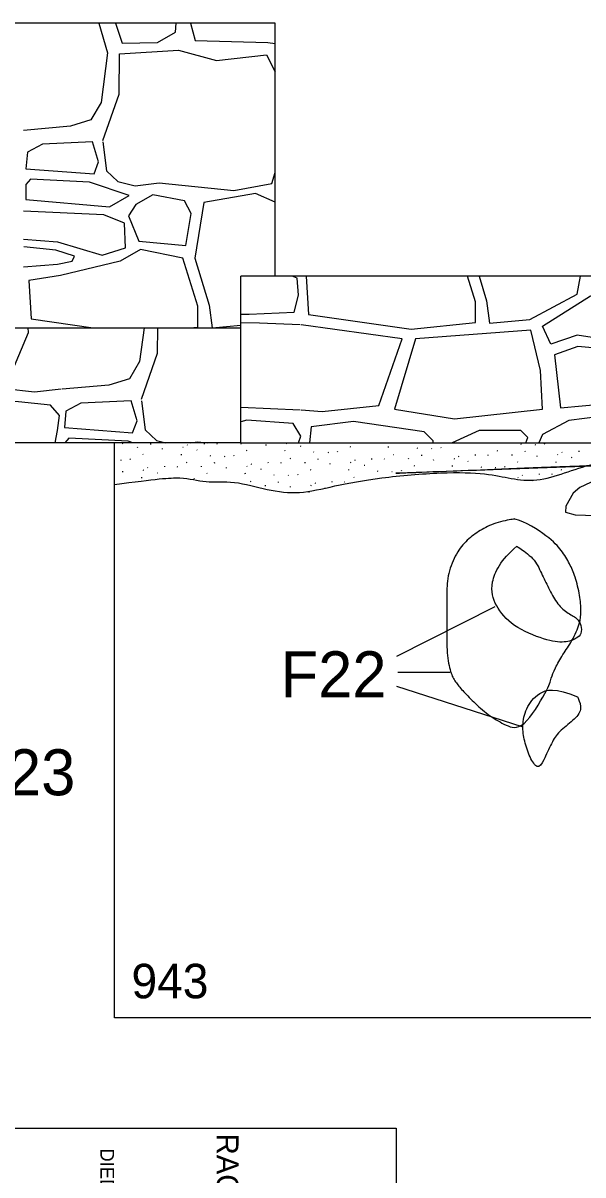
# Model space of a CAD drawing. Extents: x -204 to -1, y -285 to 3.
# Drawn here: x -191.24 to -186.37, y -266.82 to -256.8 of the extents above; entities that cross this region are included whole.
import ezdxf

# ---------------------------------------------------------------- set-up
doc = ezdxf.new("R2010")
doc.units = 0
for name, color, linetype in [('Feature Labels', 7, 'Continuous'), ('Masonry', 7, 'Continuous'), ('Mortar', 7, 'Continuous'), ('Quadrat Boundaries', 7, 'Continuous'), ('Quadrat Labels', 7, 'Continuous'), ('Stone', 7, 'Continuous'), ('Unnumbered unidentified Features', 7, 'Continuous'), ('Wire Nail Concentration', 7, 'Continuous')]:
    doc.layers.add(name, color=color, linetype=linetype)

msp = doc.modelspace()

# ---------------------------------------------------------------- linework, layer by layer
at = {"layer": 'Feature Labels'}
for p, q in [((-187.993, -262.305), (-187.136, -261.872)), ((-187.983, -262.443), (-187.531, -262.444)), ((-186.903, -262.919), (-187.993, -262.57))]:
    msp.add_line(p, q, dxfattribs=at)
at = {"layer": 'Masonry'}
for p, q in [((-181, -259), (-189.35, -259)), ((-189.35, -260.45), (-189.35, -259)), ((-193.15, -259.45), (-189.35, -259.45)), ((-189.35, -260.45), (-193.15, -260.45)), ((-189.35, -260.45), (-182.45, -260.45))]:
    msp.add_line(p, q, dxfattribs=at)
msp.add_lwpolyline([(-189.05, -259), (-189.05, -256.8), (-193.45, -256.8), (-193.45, -259)], dxfattribs=at)
at = {"layer": 'Mortar'}
for p, q in [((-190.381, -260.452), (-190.376, -260.455)), ((-190.247, -260.494), (-190.248, -260.487)), ((-190.133, -260.464), (-190.134, -260.457)), ((-190.031, -260.505), (-190.031, -260.498)), ((-189.855, -260.487), (-189.851, -260.489)), ((-189.818, -260.467), (-189.813, -260.469)), ((-189.734, -260.511), (-189.729, -260.513)), ((-189.666, -260.461), (-189.667, -260.454)), ((-189.561, -260.456), (-189.556, -260.458)), ((-189.346, -260.461), (-189.347, -260.453)), ((-189.302, -260.515), (-189.297, -260.518)), ((-189.13, -260.472), (-189.13, -260.464)), ((-188.965, -260.523), (-188.966, -260.516)), ((-188.954, -260.453), (-188.949, -260.455)), ((-188.833, -260.477), (-188.828, -260.48)), ((-188.401, -260.482), (-188.396, -260.484)), ((-188.064, -260.49), (-188.064, -260.482)), ((-187.818, -260.494), (-187.813, -260.496)), ((-187.692, -260.498), (-187.687, -260.501)), ((-187.611, -260.49), (-187.607, -260.495)), ((-187.497, -260.45), (-187.495, -260.451)), ((-187.162, -260.456), (-187.163, -260.45)), ((-187.122, -260.517), (-187.117, -260.52)), ((-186.916, -260.46), (-186.912, -260.463)), ((-186.791, -260.465), (-186.786, -260.467)), ((-186.71, -260.457), (-186.706, -260.462)), ((-186.406, -260.527), (-186.407, -260.519)), ((-190.396, -260.599), (-190.391, -260.601)), ((-190.315, -260.59), (-190.311, -260.596)), ((-190.203, -260.549), (-190.198, -260.551)), ((-189.866, -260.557), (-189.867, -260.549)), ((-189.825, -260.618), (-189.82, -260.62)), ((-189.62, -260.561), (-189.615, -260.563)), ((-189.494, -260.565), (-189.49, -260.568)), ((-189.414, -260.557), (-189.41, -260.562)), ((-189.11, -260.627), (-189.111, -260.62)), ((-188.924, -260.584), (-188.919, -260.587)), ((-188.79, -260.627), (-188.791, -260.619)), ((-188.719, -260.527), (-188.714, -260.53)), ((-188.676, -260.596), (-188.677, -260.589)), ((-188.593, -260.532), (-188.588, -260.534)), ((-188.512, -260.524), (-188.508, -260.529)), ((-188.398, -260.619), (-188.393, -260.621)), ((-188.36, -260.599), (-188.356, -260.601)), ((-188.209, -260.594), (-188.21, -260.586)), ((-188.104, -260.588), (-188.099, -260.591)), ((-188.023, -260.551), (-188.018, -260.553)), ((-187.889, -260.593), (-187.89, -260.586)), ((-187.775, -260.563), (-187.776, -260.555)), ((-187.672, -260.604), (-187.673, -260.597)), ((-187.497, -260.585), (-187.492, -260.588)), ((-187.459, -260.566), (-187.454, -260.568)), ((-187.376, -260.61), (-187.371, -260.612)), ((-187.308, -260.56), (-187.308, -260.553)), ((-187.203, -260.555), (-187.198, -260.557)), ((-186.988, -260.56), (-186.989, -260.552)), ((-186.944, -260.614), (-186.939, -260.617)), ((-186.874, -260.529), (-186.875, -260.522)), ((-186.771, -260.57), (-186.772, -260.563)), ((-186.606, -260.622), (-186.607, -260.615)), ((-186.596, -260.552), (-186.591, -260.554)), ((-186.558, -260.532), (-186.553, -260.534)), ((-186.475, -260.576), (-186.47, -260.578)), ((-190.376, -260.704), (-190.377, -260.697)), ((-190.201, -260.686), (-190.196, -260.688)), ((-190.163, -260.666), (-190.158, -260.668)), ((-190.079, -260.71), (-190.074, -260.712)), ((-190.011, -260.66), (-190.012, -260.653)), ((-189.906, -260.655), (-189.901, -260.658)), ((-189.691, -260.66), (-189.692, -260.653)), ((-189.647, -260.715), (-189.642, -260.717)), ((-189.577, -260.63), (-189.578, -260.622)), ((-189.475, -260.671), (-189.475, -260.664)), ((-189.31, -260.723), (-189.311, -260.715)), ((-189.299, -260.652), (-189.295, -260.655)), ((-189.262, -260.633), (-189.257, -260.635)), ((-189.178, -260.677), (-189.173, -260.679)), ((-189.005, -260.622), (-189, -260.624)), ((-188.746, -260.681), (-188.741, -260.684)), ((-188.574, -260.637), (-188.574, -260.63)), ((-188.409, -260.689), (-188.41, -260.682)), ((-188.277, -260.643), (-188.272, -260.645)), ((-188.163, -260.693), (-188.158, -260.696)), ((-188.037, -260.698), (-188.032, -260.7)), ((-187.956, -260.689), (-187.952, -260.695)), ((-187.845, -260.648), (-187.84, -260.65)), ((-187.508, -260.656), (-187.508, -260.648)), ((-187.262, -260.66), (-187.257, -260.662)), ((-187.136, -260.664), (-187.131, -260.666)), ((-187.055, -260.656), (-187.051, -260.661)), ((-186.752, -260.726), (-186.752, -260.719)), ((-186.647, -260.721), (-186.642, -260.723)), ((-186.566, -260.683), (-186.561, -260.686)), ((-190.211, -260.756), (-190.212, -260.749)), ((-189.759, -260.756), (-189.755, -260.762)), ((-189.269, -260.784), (-189.264, -260.786)), ((-189.135, -260.826), (-189.136, -260.819)), ((-189.064, -260.727), (-189.059, -260.729)), ((-189.021, -260.796), (-189.022, -260.788)), ((-188.938, -260.731), (-188.934, -260.733)), ((-188.858, -260.723), (-188.854, -260.728)), ((-188.743, -260.818), (-188.739, -260.821)), ((-188.706, -260.798), (-188.701, -260.801)), ((-188.554, -260.793), (-188.555, -260.785)), ((-188.449, -260.788), (-188.444, -260.79)), ((-188.368, -260.75), (-188.363, -260.753)), ((-186.941, -260.751), (-186.936, -260.754)), ((-186.903, -260.731), (-186.898, -260.734)), ((-186.82, -260.775), (-186.815, -260.778)), ((-188.919, -260.837), (-188.919, -260.829)), ((-188.754, -260.885), (-188.755, -260.881)), ((-188.622, -260.842), (-188.617, -260.845))]:
    msp.add_line(p, q, dxfattribs=at)
msp.add_open_spline([(-190.45, -260.813), (-190.081, -260.764), (-189.859, -260.739), (-189.661, -260.801), (-189.413, -260.776), (-189.116, -260.863), (-188.844, -260.9), (-188.547, -260.825), (-188.152, -260.751), (-187.583, -260.702), (-187.199, -260.714), (-187.001, -260.764), (-186.778, -260.788), (-186.531, -260.714), (-186.296, -260.627), (-185.912, -260.566), (-185.467, -260.553), (-185.269, -260.603), (-185.146, -260.726), (-185.034, -260.825), (-184.873, -260.825), (-184.75, -260.726), (-184.638, -260.64), (-184.341, -260.566), (-190.45, -260.813), (-184.341, -260.566)], degree=3, dxfattribs=at)
at = {"layer": 'Quadrat Boundaries'}
for p, q in [((-190.45, -265.45), (-190.45, -260.45)), ((-182.45, -265.45), (-190.45, -265.45))]:
    msp.add_line(p, q, dxfattribs=at)
at = {"layer": 'Stone'}
for p, q in [((-188.765, -259), (-188.78, -259.002)), ((-189.35, -260.14), (-188.835, -260.163))]:
    msp.add_line(p, q, dxfattribs=at)
for points in [[(-190.585, -256.8), (-190.51, -257.058), (-190.565, -257.492), (-190.655, -257.642), (-190.833, -257.697), (-191.241, -257.733)], [(-190.44, -256.8), (-190.381, -256.975), (-190.075, -256.969), (-189.919, -256.88), (-189.911, -256.8)], [(-189.789, -256.8), (-189.746, -256.952), (-189.116, -256.969), (-189.05, -256.977)], [(-190.551, -257.82), (-190.409, -257.419), (-190.404, -257.069), (-189.891, -257.036), (-189.562, -257.125), (-189.127, -257.075), (-189.05, -257.223)], [(-190.551, -257.834), (-190.517, -258.086), (-190.419, -258.177), (-190.27, -258.216), (-190.061, -258.19), (-189.411, -258.255), (-189.079, -258.196), (-189.05, -258.101)], [(-189.05, -258.357), (-189.222, -258.281), (-189.671, -258.359)], [(-189.671, -258.359), (-189.749, -258.845), (-189.626, -259.254), (-189.6, -259.449), (-189.35, -259.426)], [(-191.241, -258.678), (-190.946, -258.703), (-190.556, -258.819), (-190.354, -258.755), (-190.361, -258.54), (-190.543, -258.469), (-191.241, -258.437)], [(-191.241, -258.92), (-190.946, -258.897), (-190.816, -258.871), (-190.797, -258.826), (-190.959, -258.774), (-191.239, -258.745)], [(-189.794, -259.45), (-189.723, -259.443), (-189.723, -259.261), (-189.853, -258.845), (-190.224, -258.768), (-190.4, -258.871), (-190.92, -258.995), (-191.193, -259.04)], [(-189.35, -259.33), (-189.276, -259.332), (-188.885, -259.314), (-188.849, -259.166), (-188.861, -259.018), (-188.904, -259)], [(-188.78, -259.002), (-188.76, -259.333), (-187.869, -259.463), (-187.309, -259.405), (-187.309, -259.223), (-187.379, -259)], [(-187.277, -259), (-187.212, -259.216), (-187.186, -259.411), (-186.835, -259.379), (-186.425, -259.158), (-186.395, -259)], [(-191.193, -259.04), (-191.174, -259.371), (-190.633, -259.45)], [(-188.835, -259.424), (-189.187, -259.409), (-189.35, -259.407)], [(-190.913, -259.984), (-191.146, -260.01), (-191.403, -259.982), (-191.196, -259.491), (-191.2, -259.45)], [(-190.192, -259.45), (-190.23, -259.743), (-190.319, -259.894), (-190.498, -259.949), (-190.905, -259.984)], [(-190.215, -260.071), (-190.074, -259.671), (-190.071, -259.45)], [(-188.826, -260.163), (-188.643, -260.177), (-188.149, -260.125), (-187.947, -259.547), (-188.826, -259.424)], [(-190.965, -260.45), (-190.945, -260.343), (-190.928, -260.213), (-191.005, -260.124), (-191.284, -260.095), (-191.77, -260.089), (-192.144, -260.13)], [(-190.215, -260.085), (-190.182, -260.338), (-190.084, -260.429), (-190.003, -260.45)], [(-188.847, -260.45), (-188.827, -260.392), (-188.894, -260.281), (-189.297, -260.253), (-189.35, -260.268)], [(-187.677, -260.45), (-187.678, -260.433), (-187.756, -260.355), (-188.369, -260.266), (-188.737, -260.311), (-188.753, -260.45)], [(-185.683, -260.45), (-185.699, -260.4), (-185.867, -260.266), (-186.223, -260.222), (-186.496, -260.255), (-186.725, -260.377), (-186.757, -260.45)], [(-190.288, -260.45), (-190.331, -260.435), (-190.845, -260.409), (-190.88, -260.45)], [(-186.869, -260.45), (-186.853, -260.405), (-186.914, -260.344), (-187.277, -260.344), (-187.511, -260.45)], [(-189.792, -260.45), (-189.726, -260.442), (-189.644, -260.45)]]:
    msp.add_lwpolyline(points, dxfattribs=at)
for points in [[(-191.219, -258.067), (-190.627, -258.112), (-190.588, -258.008), (-190.64, -257.833), (-191.076, -257.852), (-191.206, -257.924)], [(-191.219, -258.333), (-190.491, -258.398), (-190.322, -258.3), (-190.666, -258.183), (-191.18, -258.157), (-191.219, -258.203)], [(-189.827, -258.735), (-189.782, -258.456), (-189.84, -258.346), (-190.114, -258.294), (-190.263, -258.378), (-190.328, -258.475), (-190.237, -258.696)], [(-186.652, -259.593), (-186.724, -259.437), (-186.308, -259.171), (-186.008, -259.268), (-186.125, -259.56), (-186.425, -259.515)], [(-188.012, -260.158), (-187.492, -260.242), (-186.724, -260.158), (-186.743, -259.82), (-186.828, -259.47), (-187.83, -259.547)], [(-186.568, -260.145), (-186.002, -260.093), (-186.132, -259.638), (-186.418, -259.612), (-186.62, -259.684)], [(-190.884, -260.318), (-190.292, -260.364), (-190.253, -260.26), (-190.305, -260.085), (-190.741, -260.104), (-190.871, -260.176)], [(-186.251, -260.784), (-186.309, -260.796), (-186.402, -260.839), (-186.46, -260.889), (-186.522, -261.002), (-186.526, -261.052), (-186.441, -261.075), (-186.262, -261.083), (-186.185, -261.06), (-186.204, -260.885)], [(-195.162, -266.41), (-187.998, -266.41), (-187.998, -269.396), (-195.162, -269.396)]]:
    msp.add_lwpolyline(points, close=True, dxfattribs=at)
at = {"layer": 'Unnumbered unidentified Features'}
msp.add_open_spline([(-186.975, -261.111), (-186.868, -261.137), (-186.661, -261.273), (-186.557, -261.385), (-186.486, -261.505), (-186.442, -261.607), (-186.396, -261.783), (-186.39, -261.917), (-186.394, -262.013), (-186.468, -262.176), (-186.549, -262.291), (-186.619, -262.412), (-186.652, -262.499), (-186.67, -262.579), (-186.9, -262.962), (-187.044, -262.908), (-187.181, -262.83), (-187.315, -262.715), (-187.416, -262.611), (-187.478, -262.536), (-187.522, -262.466), (-187.557, -262.312), (-187.559, -262.086), (-187.559, -261.897), (-187.559, -261.764), (-187.551, -261.585), (-187.477, -261.406), (-187.383, -261.292), (-187.269, -261.211), (-187.14, -261.142), (-186.957, -261.11), (-186.975, -261.111), (-186.975, -261.111), (-186.975, -261.111)], degree=3, dxfattribs=at)
at = {"layer": 'Wire Nail Concentration'}
for points in [[(-186.948, -261.35), (-187.089, -261.468), (-187.195, -261.682), (-187.139, -261.867), (-186.993, -262.047), (-186.695, -262.171), (-186.527, -262.193), (-186.42, -262.148), (-186.386, -262.114), (-186.386, -262.036), (-186.42, -261.974), (-186.515, -261.929), (-186.605, -261.845), (-186.673, -261.71), (-186.735, -261.586), (-186.796, -261.451), (-186.948, -261.35), (-186.948, -261.35), (-186.948, -261.35)], [(-186.42, -262.66), (-186.617, -262.575), (-186.768, -262.615), (-186.875, -262.761), (-186.903, -262.913), (-186.886, -263.042), (-186.836, -263.188), (-186.768, -263.295), (-186.718, -263.222), (-186.645, -263.053), (-186.588, -262.963), (-186.454, -262.862), (-186.375, -262.772), (-186.42, -262.66), (-186.42, -262.66), (-186.42, -262.66)]]:
    msp.add_open_spline(points, degree=3, dxfattribs=at)

# ---------------------------------------------------------------- texts
at = {"layer": 'Feature Labels'}
for s, p in [('F22', (-189.004, -262.663)), ('F23', (-191.711, -263.515))]:
    msp.add_text(s, height=0.4, dxfattribs=at).set_placement(p)
at = {"layer": 'Quadrat Labels'}
msp.add_text('943', height=0.3, dxfattribs=at).set_placement((-190.301, -265.28))
at = {"layer": 'Stone'}
for s, height, p in [('RACHEL PHILLIPS LEVY', 0.19, (-189.56, -266.457)), ('DIED 7 OF IYAR (MAY) 5591 A.B. (1839)', 0.12, (-190.572, -266.585))]:
    msp.add_text(s, height=height, rotation=270, dxfattribs=at).set_placement(p)

doc.saveas('drawing.dxf')
